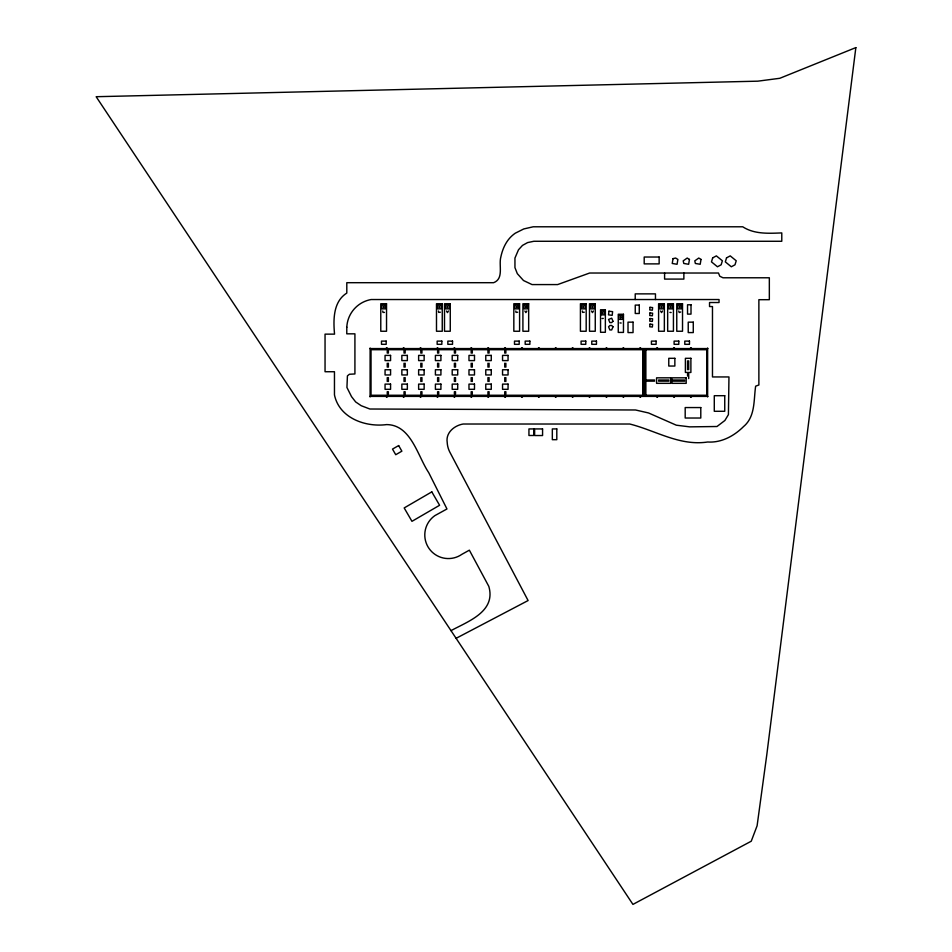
<?xml version="1.0" encoding="UTF-8"?>
<svg xmlns="http://www.w3.org/2000/svg" width="952" height="952" viewBox="0 0 952 952"><rect width="100%" height="100%" fill="white"/><g stroke="black" fill="none" stroke-linecap="round" stroke-linejoin="round"><path stroke-width="1.43" d="M370.09 396.925L370.114 348.051M680.716 311.97L679.228 312.53L678.728 311.018M440.371 312.208L438.717 312.411L438.455 311.018M517.698 312.208L516.055 312.411L515.794 311.018M584.29 312.208L582.648 312.411L582.386 311.018M386.583 348.051C385.179 348.337 388.416 348.444 387 348.051M403.481 348.051C402.077 348.349 405.314 348.408 403.898 348.051M420.379 348.051C418.975 348.337 422.212 348.444 420.796 348.051M437.277 348.051C435.897 348.42 439.098 348.384 437.694 348.051M454.175 348.051C452.759 348.337 456.008 348.444 454.592 348.051M387 396.925C388.392 396.556 385.191 396.579 386.583 396.925M471.073 348.051C469.657 348.337 472.906 348.444 471.49 348.051M403.898 396.925C405.314 396.591 402.077 396.556 403.481 396.925M420.796 396.925C422.188 396.556 418.987 396.579 420.379 396.925M504.869 348.051C503.453 348.337 506.702 348.444 505.286 348.051M437.694 396.925C439.086 396.532 435.885 396.603 437.277 396.925M521.767 348.051C520.375 348.42 523.588 348.384 522.184 348.051M454.592 396.925C455.984 396.556 452.771 396.579 454.175 396.925M538.665 348.051C537.249 348.337 540.486 348.444 539.082 348.051M471.49 396.925C472.882 396.556 469.669 396.579 471.073 396.925M555.563 348.051C554.147 348.337 557.384 348.444 555.98 348.051M488.388 396.925C489.804 396.603 486.52 396.532 487.995 396.925M505.286 396.925C506.678 396.556 503.465 396.579 504.869 396.925M589.359 348.051C587.943 348.337 591.18 348.444 589.776 348.051M522.184 396.925C523.588 396.615 520.351 396.556 521.767 396.925M606.257 348.051C604.865 348.42 608.066 348.384 606.674 348.051M539.082 396.925C540.462 396.556 537.261 396.579 538.665 396.925M623.143 348.051C621.739 348.337 624.976 348.444 623.56 348.051M555.98 396.925C557.36 396.556 554.159 396.579 555.563 396.925M640.042 348.051C638.625 348.325 641.91 348.48 640.434 348.039M572.878 396.925C574.294 396.603 571.01 396.532 572.485 396.925M589.776 396.925C591.156 396.556 587.955 396.579 589.359 396.925M673.837 348.051C672.433 348.337 675.67 348.444 674.254 348.051M606.674 396.925C608.078 396.615 604.841 396.556 606.257 396.925M690.736 348.051C689.319 348.337 692.568 348.444 691.152 348.051M623.56 396.925C624.952 396.556 621.751 396.579 623.143 396.925M657.356 396.925C658.772 396.603 655.5 396.532 656.963 396.925M674.254 396.925C675.646 396.556 672.445 396.579 673.837 396.925M691.152 396.925C692.568 396.639 689.331 396.532 690.736 396.925M707.633 348.051L707.633 396.913M487.995 348.039C486.52 348.337 489.804 348.432 488.388 348.051M572.485 348.039C571.01 348.337 574.294 348.432 572.878 348.051M656.963 348.039C655.5 348.337 658.772 348.432 657.356 348.051M640.434 396.925C641.886 396.556 638.637 396.567 640.042 396.925M450.998 630.64C468.265 621.275 496.135 611.565 488.816 586.372L469.36 550.173L461.875 554.326A23.598 23.598 0 0 1 429.031 548.471A23.598 23.598 0 0 1 434.885 515.615L446.964 508.975L428.733 472.68C417.476 455.865 411.145 424.77 386.583 424.592C365.306 427.4 339.245 417.987 334.461 394.901L334.461 371.732L325.048 371.732L325.048 334.14L334.545 334.14C333.248 320.039 333.045 301.617 346.802 293.085L346.802 282.696L493.612 282.696C504.155 278.71 498.55 265.322 500.823 257.064C502.12 250.852 504.477 244.771 508.368 239.714A31.285 31.285 0 0 1 515.282 233.192L523.743 228.956L533.203 226.79L742.738 226.79C754.305 234.347 768.597 233.407 781.782 232.919L781.782 241.272L533.858 241.272L527.61 242.581L522.493 245.402L518.495 249.781L514.949 258.063L514.949 267.631L517.317 273.652L523.493 280.519L532.037 284.577L557.634 284.577L589.645 273.022L718.474 273.022L719.76 276.211L722.996 277.782L769.335 277.782L769.335 299.69L758.875 299.69L758.875 384.989L755.65 386.155C753.591 399.959 755.543 416.583 743.5 426.615C734.052 436.04 721.366 442.918 707.681 442.002C679.657 446.262 655.678 430.506 629.772 424.021L463.148 424.021C454.378 425.496 445.584 432.672 447.202 442.394A23.824 23.824 0 0 0 449.677 451.843L528.098 600.545L456.103 638.316M384.465 312.399L383.002 312.411L382.74 311.018M603.306 318.408L602.069 318.539M621.18 323.025L619.942 322.918M671.148 312.518L669.911 312.411M369.9 348.575L707.848 348.575M646.765 380.015L654.631 380.015M658.558 380.015L669.042 380.015M672.981 380.015L684.774 380.015M646.765 381.145L654.631 381.145M658.558 381.145L669.042 381.145M672.981 381.145L684.774 381.145M369.9 396.389L707.848 396.389M662.532 310.995L661.557 312.613L660.557 311.018M593.441 310.995L592.465 312.613L591.466 311.018M526.849 310.995L525.885 312.613L524.885 311.018M448.44 310.995L447.464 312.613L446.464 311.018M688.701 360.844L688.701 369.721M688.701 373.529L688.701 378.61M687.57 360.844L687.57 369.721M687.57 373.529L687.57 376.076M683.869 273.022L683.869 279.091L664.591 279.091L664.591 273.022M655.464 299.535L655.464 293.87L635.222 293.87L635.222 299.535M645.861 349.705L645.861 395.258M645.456 380.015L645.456 381.145M645.289 349.705L645.289 395.258M644.73 349.705L644.73 395.258M644.028 349.705L644.028 395.258M643.457 349.705L643.457 395.258M642.897 349.705L642.897 395.258M505.869 350.848L505.869 353.121M505.869 363.224L505.869 367.139M505.869 377.575L505.869 381.49M505.869 391.7L505.869 394.068M504.738 350.848L504.738 353.121M504.738 363.224L504.738 367.139M504.738 377.575L504.738 381.49M504.738 391.7L504.738 394.068M489.09 350.848L489.09 353.121M489.09 363.224L489.09 367.139M489.09 377.575L489.09 381.49M489.09 391.7L489.09 394.068M487.948 350.848L487.948 353.121M487.948 363.224L487.948 367.139M487.948 377.575L487.948 381.49M487.948 391.7L487.948 394.068M472.299 350.848L472.299 353.121M472.299 363.224L472.299 367.139M472.299 377.575L472.299 381.49M472.299 391.7L472.299 394.068M471.169 350.848L471.169 353.121M471.169 363.224L471.169 367.139M471.169 377.575L471.169 381.49M471.169 391.7L471.169 394.068M455.52 350.848L455.52 353.121M455.52 363.224L455.52 367.139M455.52 377.575L455.52 381.49M455.52 391.7L455.52 394.068M454.39 350.848L454.39 353.121M454.39 363.224L454.39 367.139M454.39 377.575L454.39 381.49M454.39 391.7L454.39 394.068M438.729 350.848L438.729 353.121M438.729 363.224L438.729 367.139M438.729 377.575L438.729 381.49M438.729 391.7L438.729 394.068M437.599 350.848L437.599 353.121M437.599 363.224L437.599 367.139M437.599 377.575L437.599 381.49M437.599 391.7L437.599 394.068M421.95 350.848L421.95 353.121M421.95 363.224L421.95 367.139M421.95 377.575L421.95 381.49M421.95 391.7L421.95 394.068M420.82 350.848L420.82 353.121M420.82 363.224L420.82 367.139M420.82 377.575L420.82 381.49M420.82 391.7L420.82 394.068M405.159 350.848L405.159 353.121M405.159 363.224L405.159 367.139M405.159 377.575L405.159 381.49M405.159 391.7L405.159 394.068M404.029 350.848L404.029 353.121M404.029 363.224L404.029 367.139M404.029 377.575L404.029 381.49M404.029 391.7L404.029 394.068M388.38 350.848L388.38 353.121M388.38 363.224L388.38 367.139M388.38 377.575L388.38 381.49M388.38 391.7L388.38 394.068M387.25 350.848L387.25 353.121M387.25 363.224L387.25 367.139M387.25 377.575L387.25 381.49M387.25 391.7L387.25 394.068M346.802 327.214L346.778 333.831L354.917 333.831L354.917 373.957L349.408 374.255L347.42 375.885L346.933 387.476L351.538 396.651L355.655 401.934L361.213 405.707L369.864 409.015L635.519 409.979L648.514 412.954L676.301 425.187L689.7 426.865L716.987 426.508L724.9 420.475L728.423 414.632L728.958 376.944L712.477 376.944L712.477 306.556L709.538 306.556L709.538 302.522L719.034 302.522L719.034 299.535L371.101 299.535A29.476 29.476 0 0 0 346.802 327.214M649.99 307.317L649.728 309.947L652.358 310.209L652.62 307.579L649.99 307.317M649.99 312.922L649.728 315.552L652.358 315.814L652.62 313.184L649.99 312.922M649.99 318.527L649.728 321.157L652.358 321.419L652.62 318.789L649.99 318.527M649.99 324.132L649.728 326.762L652.358 327.024L652.62 324.394L649.99 324.132M608.971 311.209L608.506 314.862L612.172 315.326L612.624 311.661L608.971 311.209M855.848 47.6L766.788 754.769L757.102 825.777L751.247 841.211L632.937 904.4L96.152 96.711L757.804 81.17L779.807 78.29L855.848 47.6M673.052 258.635L672.231 263.466L677.062 264.275L677.883 259.444L675.634 258.04L673.052 258.635M689.45 259.444L688.629 264.275L683.798 263.466L683.203 260.872L687.201 258.04L689.45 259.444M701.017 259.444L700.196 264.275L695.365 263.466L694.782 260.872L698.768 258.04L701.017 259.444M712.679 257.861L711.477 261.871L717.463 266.774L721.152 264.787L722.366 260.777L716.368 255.886L712.679 257.861M726.531 257.861L725.329 261.871L731.314 266.774L735.003 264.787L736.217 260.777L730.232 255.886L726.531 257.861M612.993 326.81L611.684 329.939L609.851 329.939L608.566 326.81L609.863 325.513L611.696 325.513L612.993 326.81M383.68 306.592L383.692 307.425L383.68 306.592M439.407 306.592L439.407 307.425L439.407 306.592M447.416 306.592L447.416 307.425L447.416 306.592M516.734 306.592L516.746 307.425L516.734 306.592M525.825 306.592L525.837 307.425L525.825 306.592M583.326 306.592L583.338 307.425L583.326 306.592M592.418 306.592L592.418 307.425L592.418 306.592M602.521 312.601L602.533 313.434L602.521 312.601M620.621 317.099L620.621 317.932L620.621 317.099M661.509 306.592L661.521 307.425L661.509 306.592M670.589 306.592L670.601 307.425L670.589 306.592M679.68 306.592L679.68 307.425L679.68 306.592M612.981 321.288L611.684 322.573L609.851 322.573L608.566 319.444L611.696 318.158L612.981 321.288M431.803 491.875L404.183 507.94L411.966 521.327L439.598 505.274L431.803 491.875M398.65 445.572L392.51 449.094L395.734 454.711L401.875 451.177L398.65 445.572M385.393 305.14L381.942 305.175L381.978 308.865L385.429 308.841L385.393 305.14M441.121 305.14L437.67 305.175L437.694 308.865L441.145 308.841L441.121 305.14M449.13 305.14L445.679 305.175L445.703 308.865L449.154 308.841L449.13 305.14M518.447 305.14L514.996 305.175L515.032 308.865L518.483 308.841L518.447 305.14M527.539 305.14L524.088 305.175L524.124 308.865L527.575 308.841L527.539 305.14M585.04 305.14L581.589 305.175L581.624 308.865L585.075 308.841L585.04 305.14M594.119 305.14L590.668 305.175L590.704 308.865L594.155 308.841L594.119 305.14M663.223 305.14L659.772 305.175L659.807 308.865L663.258 308.841L663.223 305.14M672.302 305.14L668.851 305.175L668.887 308.865L672.338 308.841L672.302 305.14M681.394 305.14L677.943 305.175L677.967 308.865L681.418 308.841L681.394 305.14M604.234 311.149L600.783 311.185L600.819 314.886L604.27 314.85L604.234 311.149M622.334 315.647L618.883 315.683L618.907 319.372L622.37 319.348L622.334 315.647M659.141 257.028L644.195 257.028L644.195 263.882L659.141 263.882L659.141 257.028M386.536 303.748L380.776 303.748L380.776 331.248L386.536 331.248L386.536 303.748M442.252 303.748L436.492 303.748L436.492 331.248L442.252 331.248L442.252 303.748M450.26 303.748L444.501 303.748L444.501 331.248L450.26 331.248L450.26 303.748M519.59 303.748L513.83 303.748L513.83 331.248L519.59 331.248L519.59 303.748M528.669 303.748L522.91 303.748L522.91 331.248L528.669 331.248L528.669 303.748M586.182 303.748L580.423 303.748L580.423 331.248L586.182 331.248L586.182 303.748M595.262 303.748L589.502 303.748L589.502 331.248L595.262 331.248L595.262 303.748M664.353 303.748L658.594 303.748L658.594 331.248L664.353 331.248L664.353 303.748M673.433 303.748L667.673 303.748L667.673 331.248L673.433 331.248L673.433 303.748M682.524 303.748L676.765 303.748L676.765 331.248L682.524 331.248L682.524 303.748M691.009 304.783L687.534 304.783L687.534 314.112L691.009 314.112L691.009 304.783M639.268 305.092L635.246 305.092L635.246 313.494L639.268 313.494L639.268 305.092M605.365 309.757L600.545 309.757L600.545 332.284L605.365 332.284L605.365 309.757M623.465 314.255L618.253 314.255L618.253 332.415L623.465 332.415L623.465 314.255M633.056 322.157L628.011 322.157L628.011 332.581L633.056 332.581L633.056 322.157M693.27 322.157L688.225 322.157L688.225 332.581L693.27 332.581L693.27 322.157M386.179 341.113L381.49 341.113L381.49 344.315L386.179 344.315L386.179 341.113M441.847 341.113L437.158 341.113L437.158 344.315L441.847 344.315L441.847 341.113M452.533 341.113L447.845 341.113L447.845 344.315L452.533 344.315L452.533 341.113M519.185 341.113L514.496 341.113L514.496 344.315L519.185 344.315L519.185 341.113M529.871 341.113L525.183 341.113L525.183 344.315L529.871 344.315L529.871 341.113M585.777 341.113L581.089 341.113L581.089 344.315L585.777 344.315L585.777 341.113M596.464 341.113L591.775 341.113L591.775 344.315L596.464 344.315L596.464 341.113M656.118 341.113L651.43 341.113L651.43 344.315L656.118 344.315L656.118 341.113M678.8 341.113L674.111 341.113L674.111 344.315L678.8 344.315L678.8 341.113M689.474 341.113L684.786 341.113L684.786 344.315L689.474 344.315L689.474 341.113M706.717 349.705L371.03 349.705L371.03 395.258L706.717 395.258L706.717 349.705M390.57 355.393L385.06 355.393L385.06 360.606L390.57 360.606L390.57 355.393M407.349 355.393L401.851 355.393L401.851 360.606L407.349 360.606L407.349 355.393M424.14 355.393L418.63 355.393L418.63 360.606L424.14 360.606L424.14 355.393M440.919 355.393L435.409 355.393L435.409 360.606L440.919 360.606L440.919 355.393M457.698 355.393L452.2 355.393L452.2 360.606L457.698 360.606L457.698 355.393M474.489 355.393L468.979 355.393L468.979 360.606L474.489 360.606L474.489 355.393M491.268 355.393L485.77 355.393L485.77 360.606L491.268 360.606L491.268 355.393M508.059 355.393L502.549 355.393L502.549 360.606L508.059 360.606L508.059 355.393M674.861 358.309L668.768 358.309L668.768 366.044L674.861 366.044L674.861 358.309M690.89 358.309L685.392 358.309L685.392 372.458L690.89 372.458L690.89 358.309M390.57 369.745L385.06 369.745L385.06 374.957L390.57 374.957L390.57 369.745M407.349 369.745L401.851 369.745L401.851 374.957L407.349 374.957L407.349 369.745M424.14 369.745L418.63 369.745L418.63 374.957L424.14 374.957L424.14 369.745M440.919 369.745L435.409 369.745L435.409 374.957L440.919 374.957L440.919 369.745M457.698 369.745L452.2 369.745L452.2 374.957L457.698 374.957L457.698 369.745M474.489 369.745L468.979 369.745L468.979 374.957L474.489 374.957L474.489 369.745M491.268 369.745L485.77 369.745L485.77 374.957L491.268 374.957L491.268 369.745M508.059 369.745L502.549 369.745L502.549 374.957L508.059 374.957L508.059 369.745M670.732 377.825L656.571 377.825L656.571 383.335L670.732 383.335L670.732 377.825M686.19 377.825L672.029 377.825L672.029 383.335L686.19 383.335L686.19 377.825M390.57 384.108L385.06 384.108L385.06 389.32L390.57 389.32L390.57 384.108M407.349 384.108L401.851 384.108L401.851 389.32L407.349 389.32L407.349 384.108M424.14 384.108L418.63 384.108L418.63 389.32L424.14 389.32L424.14 384.108M440.919 384.108L435.409 384.108L435.409 389.32L440.919 389.32L440.919 384.108M457.698 384.108L452.2 384.108L452.2 389.32L457.698 389.32L457.698 384.108M474.489 384.108L468.979 384.108L468.979 389.32L474.489 389.32L474.489 384.108M491.268 384.108L485.77 384.108L485.77 389.32L491.268 389.32L491.268 384.108M508.059 384.108L502.549 384.108L502.549 389.32L508.059 389.32L508.059 384.108M724.746 395.699L714.286 395.699L714.286 411.288L724.746 411.288L724.746 395.699M700.791 407.563L685.19 407.563L685.19 418.023L700.791 418.023L700.791 407.563M533.751 428.924L528.943 428.924L528.943 435.492L533.751 435.492L533.751 428.924M542.569 428.924L534.631 428.924L534.631 435.54L542.569 435.54L542.569 428.924M556.801 428.924L552.327 428.924L552.327 439.681L556.801 439.681L556.801 428.924"/></g></svg>
